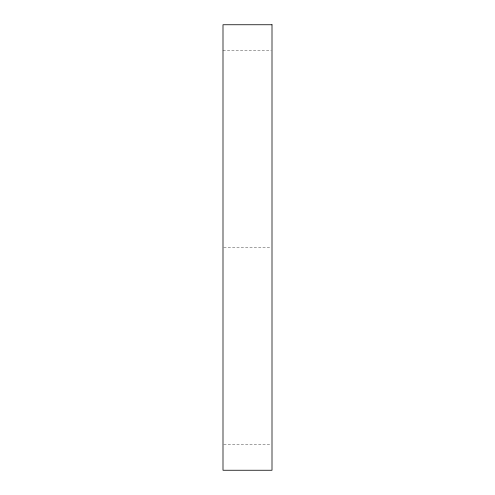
<?xml version="1.0" encoding="UTF-8"?>
<svg xmlns="http://www.w3.org/2000/svg" width="495" height="495" viewBox="0 0 495 495"><rect width="100%" height="100%" fill="white"/><g stroke="black" fill="none" stroke-linecap="round" stroke-linejoin="round"><path stroke-width="0.37" stroke-dasharray="2.48 1.86" d="M222.998 50.707L271.235 50.707M223.765 247.5L271.235 247.5M223.765 444.293L271.235 444.293"/><path stroke-width="0.74" d="M272.002 24.75L222.998 24.75L222.998 470.25L272.002 470.25L272.002 24.75"/></g></svg>
